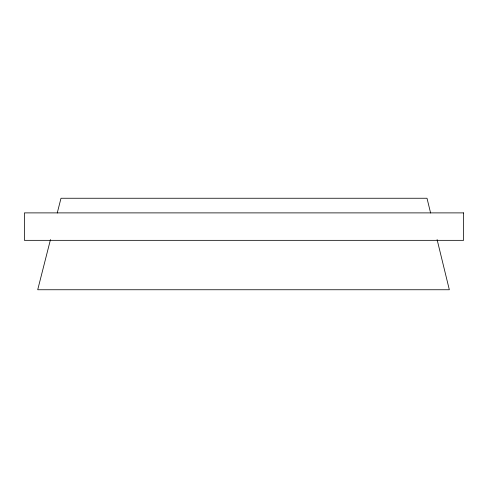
<?xml version="1.0" encoding="UTF-8"?>
<svg xmlns="http://www.w3.org/2000/svg" width="488" height="488" viewBox="0 0 488 488"><rect width="100%" height="100%" fill="white"/><g stroke="black" fill="none" stroke-linecap="round" stroke-linejoin="round"><path stroke-width="0.73" d="M50.484 239.571L37.71 289.75L449.338 289.75L437.089 239.571M57.242 213.006L61 198.25L427 198.25L430.605 213.006M463.6 212.89L24.4 212.89L24.4 240.34L463.6 240.34L463.6 212.89"/></g></svg>
